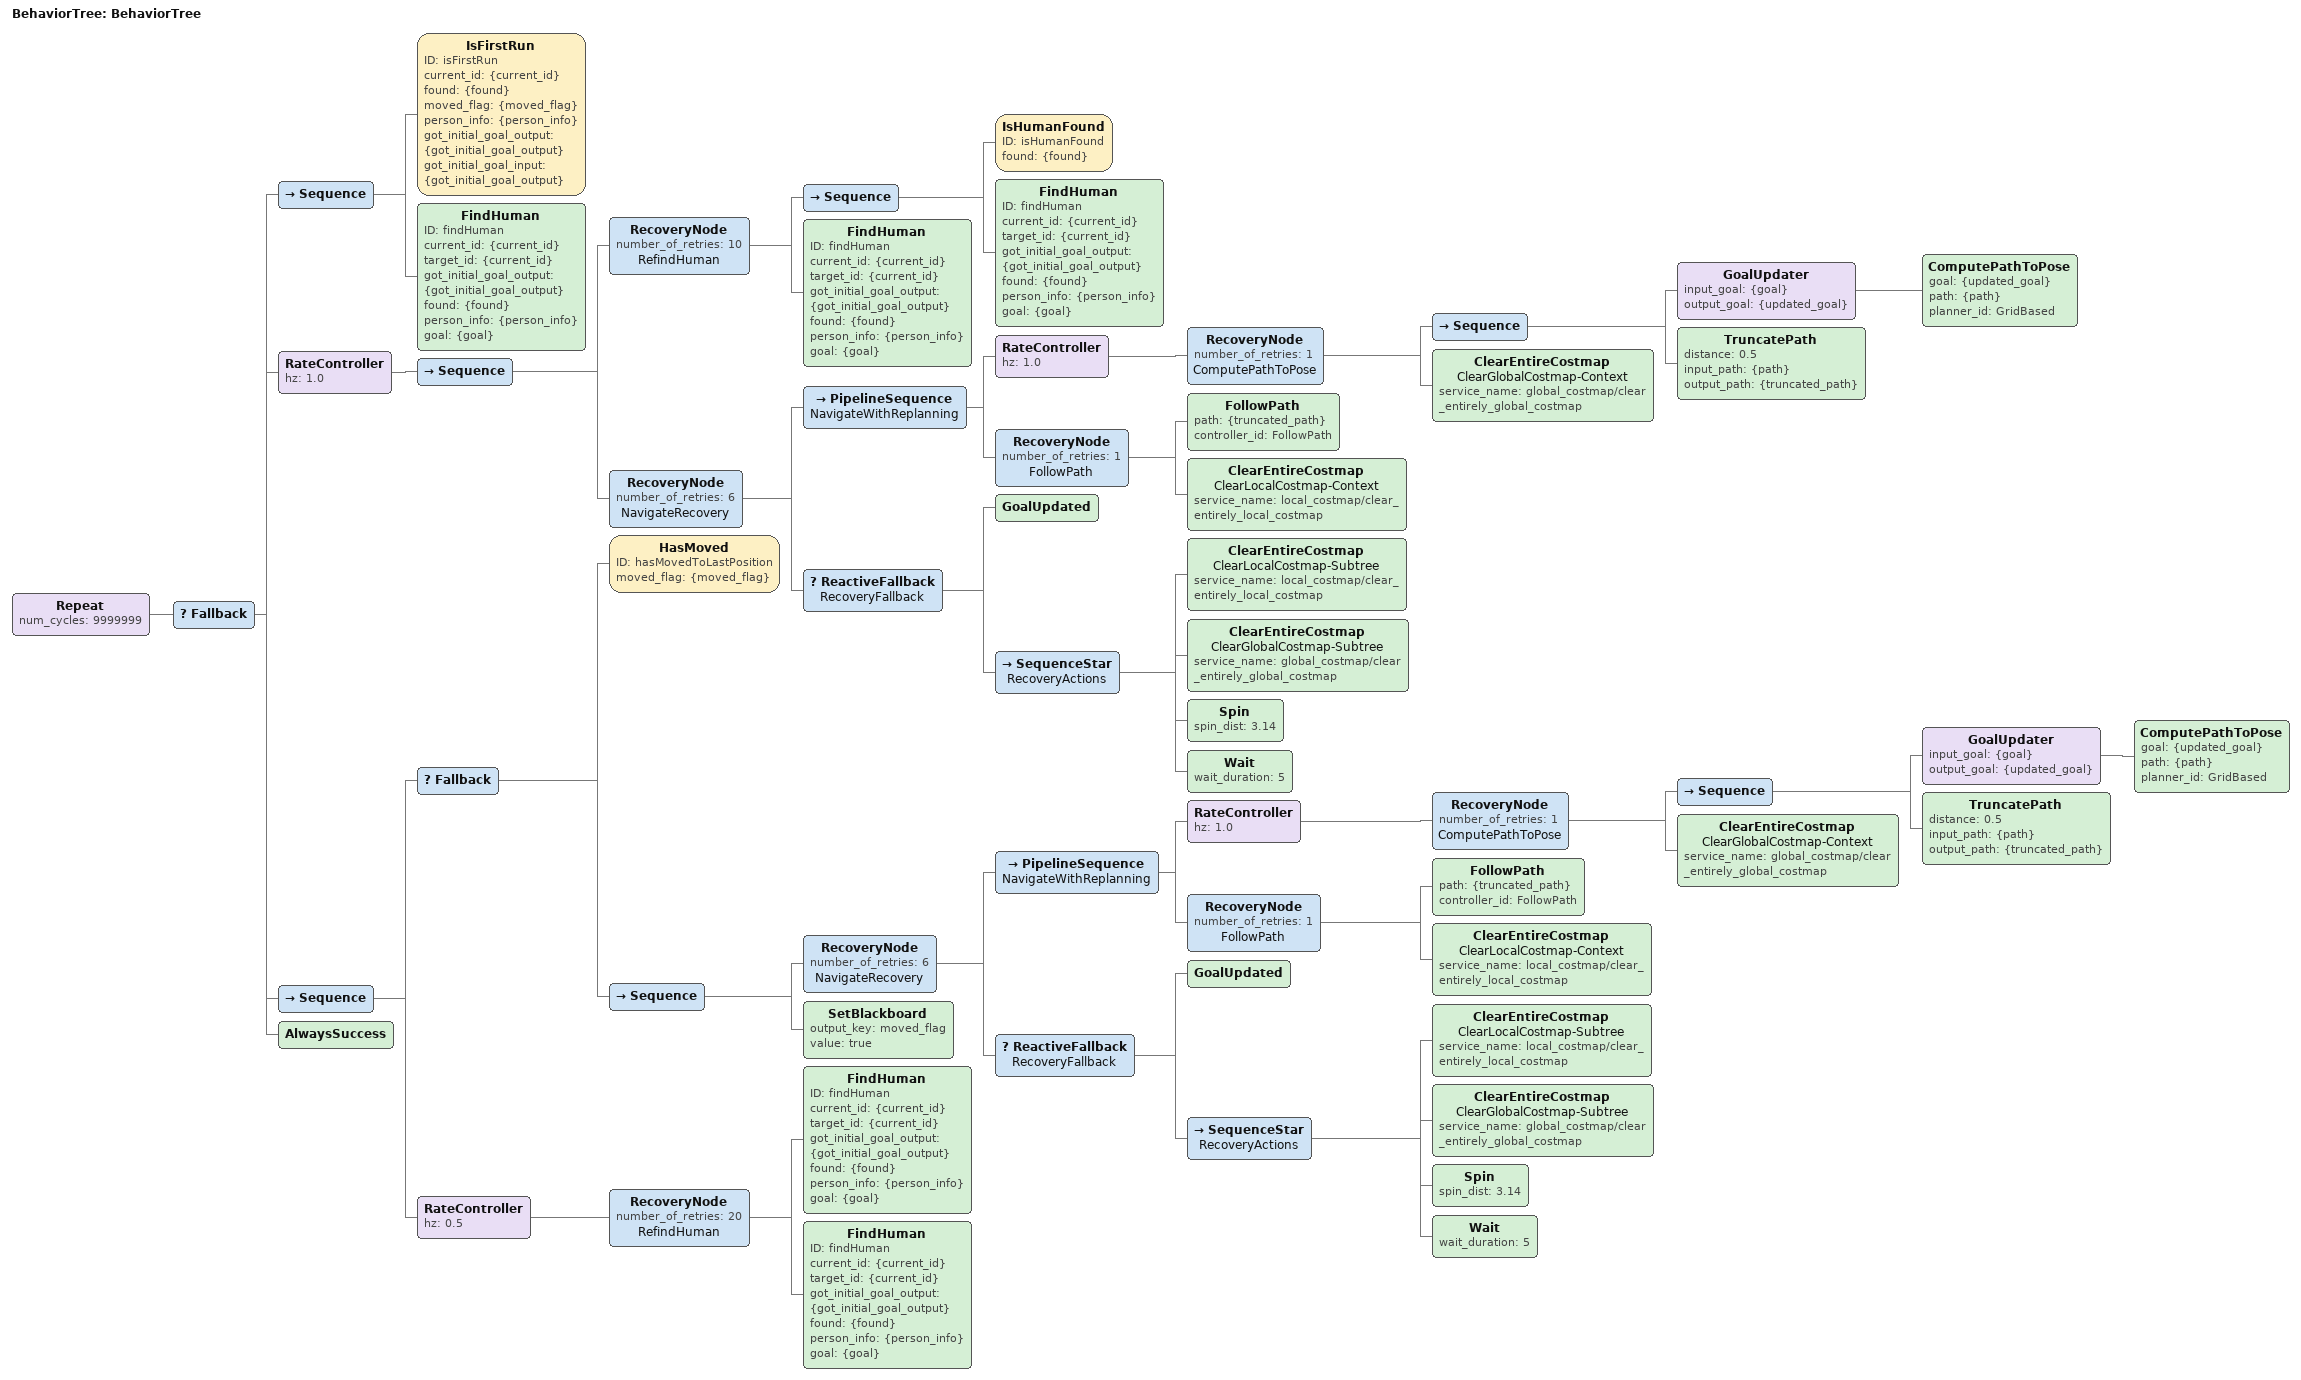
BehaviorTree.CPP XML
<?xml version="1.0"?>
<root main_tree_to_execute="BehaviorTree">
	<BehaviorTree ID="BehaviorTree">
		<Repeat num_cycles="9999999">
			<Fallback>
				<Sequence>
					<IsFirstRun ID="isFirstRun" current_id="{current_id}" found="{found}" moved_flag="{moved_flag}" person_info="{person_info}" got_initial_goal_output="{got_initial_goal_output}" got_initial_goal_input="{got_initial_goal_output}" />
					<FindHuman ID="findHuman" current_id="{current_id}" target_id="{current_id}" got_initial_goal_output="{got_initial_goal_output}" found="{found}" person_info="{person_info}" goal="{goal}" />
				</Sequence>
				<RateController hz="1.0">
					<Sequence>
						<RecoveryNode number_of_retries="10" name="RefindHuman">
							<Sequence>
								<IsHumanFound ID="isHumanFound" found="{found}" />
								<FindHuman ID="findHuman" current_id="{current_id}" target_id="{current_id}" got_initial_goal_output="{got_initial_goal_output}" found="{found}" person_info="{person_info}" goal="{goal}" />
							</Sequence>
							<FindHuman ID="findHuman" current_id="{current_id}" target_id="{current_id}" got_initial_goal_output="{got_initial_goal_output}" found="{found}" person_info="{person_info}" goal="{goal}" />
						</RecoveryNode>
						<RecoveryNode number_of_retries="6" name="NavigateRecovery">
							<PipelineSequence name="NavigateWithReplanning">
								<RateController hz="1.0">
									<RecoveryNode number_of_retries="1" name="ComputePathToPose">
										<Sequence>
											<GoalUpdater input_goal="{goal}" output_goal="{updated_goal}">
												<ComputePathToPose goal="{updated_goal}" path="{path}" planner_id="GridBased" />
											</GoalUpdater>
											<TruncatePath distance="0.5" input_path="{path}" output_path="{truncated_path}" />
										</Sequence>
										<ClearEntireCostmap name="ClearGlobalCostmap-Context" service_name="global_costmap/clear_entirely_global_costmap" />
									</RecoveryNode>
								</RateController>
								<RecoveryNode number_of_retries="1" name="FollowPath">
									<FollowPath path="{truncated_path}" controller_id="FollowPath" />
									<ClearEntireCostmap name="ClearLocalCostmap-Context" service_name="local_costmap/clear_entirely_local_costmap" />
								</RecoveryNode>
							</PipelineSequence>
							<ReactiveFallback name="RecoveryFallback">
								<GoalUpdated />
								<SequenceStar name="RecoveryActions">
									<ClearEntireCostmap name="ClearLocalCostmap-Subtree" service_name="local_costmap/clear_entirely_local_costmap" />
									<ClearEntireCostmap name="ClearGlobalCostmap-Subtree" service_name="global_costmap/clear_entirely_global_costmap" />
									<Spin spin_dist="3.14" />
									<Wait wait_duration="5" />
								</SequenceStar>
							</ReactiveFallback>
						</RecoveryNode>
					</Sequence>
				</RateController>
				<Sequence>
					<Fallback>
						<HasMoved ID="hasMovedToLastPosition" moved_flag="{moved_flag}" />
						<Sequence>
							<RecoveryNode number_of_retries="6" name="NavigateRecovery">
								<PipelineSequence name="NavigateWithReplanning">
									<RateController hz="1.0">
										<RecoveryNode number_of_retries="1" name="ComputePathToPose">
											<Sequence>
												<GoalUpdater input_goal="{goal}" output_goal="{updated_goal}">
													<ComputePathToPose goal="{updated_goal}" path="{path}" planner_id="GridBased" />
												</GoalUpdater>
												<TruncatePath distance="0.5" input_path="{path}" output_path="{truncated_path}" />
											</Sequence>
											<ClearEntireCostmap name="ClearGlobalCostmap-Context" service_name="global_costmap/clear_entirely_global_costmap" />
										</RecoveryNode>
									</RateController>
									<RecoveryNode number_of_retries="1" name="FollowPath">
										<FollowPath path="{truncated_path}" controller_id="FollowPath" />
										<ClearEntireCostmap name="ClearLocalCostmap-Context" service_name="local_costmap/clear_entirely_local_costmap" />
									</RecoveryNode>
								</PipelineSequence>
								<ReactiveFallback name="RecoveryFallback">
									<GoalUpdated />
									<SequenceStar name="RecoveryActions">
										<ClearEntireCostmap name="ClearLocalCostmap-Subtree" service_name="local_costmap/clear_entirely_local_costmap" />
										<ClearEntireCostmap name="ClearGlobalCostmap-Subtree" service_name="global_costmap/clear_entirely_global_costmap" />
										<Spin spin_dist="3.14" />
										<Wait wait_duration="5" />
									</SequenceStar>
								</ReactiveFallback>
							</RecoveryNode>
							<SetBlackboard output_key="moved_flag" value="true" />
						</Sequence>
					</Fallback>
					<RateController hz="0.5">
						<RecoveryNode number_of_retries="20" name="RefindHuman">
							<FindHuman ID="findHuman" current_id="{current_id}" target_id="{current_id}" got_initial_goal_output="{got_initial_goal_output}" found="{found}" person_info="{person_info}" goal="{goal}" />
							<FindHuman ID="findHuman" current_id="{current_id}" target_id="{current_id}" got_initial_goal_output="{got_initial_goal_output}" found="{found}" person_info="{person_info}" goal="{goal}" />
						</RecoveryNode>
					</RateController>
				</Sequence>
				<AlwaysSuccess />
			</Fallback>
		</Repeat>
	</BehaviorTree>
</root>
